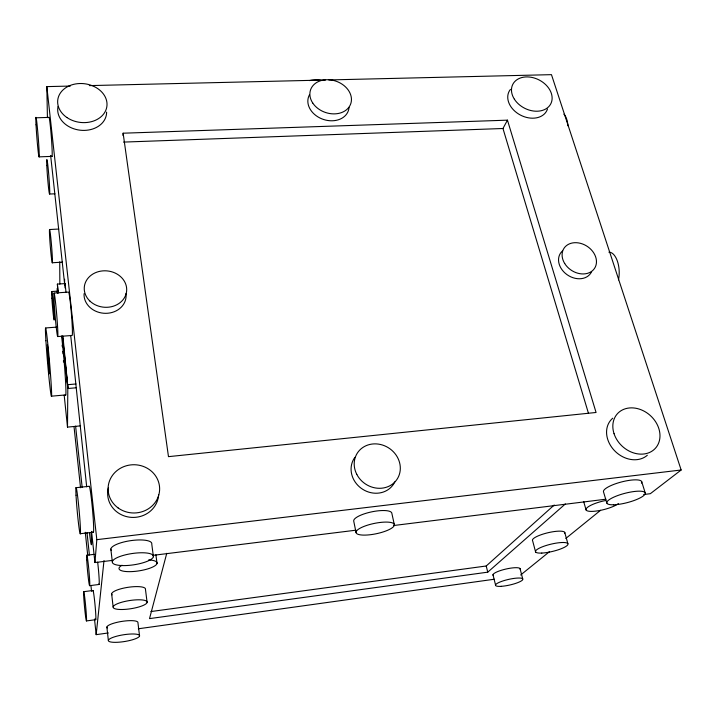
<?xml version="1.0" encoding="UTF-8"?>
<svg xmlns="http://www.w3.org/2000/svg" width="717" height="717" viewBox="0 0 717 717"><rect width="100%" height="100%" fill="white"/><g stroke="black" fill="none" stroke-linecap="round" stroke-linejoin="round"><path stroke-width="1.08" d="M64.611 284.819L64.62 279.236M65.059 287.938L65.068 283.591L57.387 284.093L57.898 292.886M80.6 425.862L67.506 427.108L67.81 388.515L62.289 336.255M62.89 336.04L68.007 388.497L62.487 336.246M86.694 486.87L70.714 335.439M122.957 135.432L123.127 133.201L507.457 120.16L596.069 412.472L168.477 456.648L123.127 133.201M112.703 560.353L94.931 562.558L96.822 539.659L46.82 86.614L70.32 86.058M108.366 632.95L96.168 634.653L104.001 560.577M166.756 553.318L149.521 618.619L487.748 572.166L565.372 503.934M588.415 413.162L502.967 128.504L507.457 120.16M150.893 611.556L486.225 565.991L554.241 505.001M520.659 574.989L549.321 551.794M565.821 538.44L600.55 510.316M328.798 79.937L551.472 74.658L681.15 469.993L650.337 493.69L643.669 494.524M138.309 628.782L494.291 579.237M86.425 620.94A14.69 0.592 84.7 0 0 84.938 599.269A14.69 0.592 84.7 0 0 83.862 598.74A14.69 0.592 84.7 0 0 86.425 620.94L95.702 619.685M89.616 585.681L99.036 584.472M83.71 591.686L92.959 590.485M152.694 555.388L355.973 530.186M393.741 525.507L605.901 499.202M86.766 555.236L94.061 554.349M96.822 539.659L681.15 469.993M80.286 533.717L93.407 532.175M76.002 487.712L89.051 486.305A23.096 1.219 84.8 0 1 92.601 510.629A23.096 1.219 84.8 0 1 93.04 531.691M51.534 396.169L65.749 394.915M67.81 388.515L75.921 387.807M68.043 384.662L76.002 383.98M57.692 336.56A21.833 0.834 85.2 0 0 55.702 304.017A21.833 0.834 85.2 0 0 54.241 303.838A21.833 0.834 85.2 0 0 57.692 336.56L72.121 335.466A21.761 1.084 85.3 0 0 71.395 313.472A21.761 1.084 85.3 0 0 68.5 292.097L54.035 293.065M45.691 327.947L56.652 327.131M51.767 291.532L57.978 291.12M57.279 292.841L57.423 288.44M52.296 262.754L62.478 262.135M49.563 229.53L58.758 229.046M49.625 194.047L54.931 193.805M39.148 156.862L52.027 156.369M123.584 142.091L502.967 128.504M35.922 117.803L48.846 117.409A19.664 0.869 85.6 0 1 51.355 137.225A19.664 0.869 85.6 0 1 51.785 156.189M89.347 85.61L325.446 80.017M641.724 481.716L645.219 492.938M606.869 503.164L603.544 491.987A19.771 4.947 -14.7 0 1 623.414 481.483A19.771 4.947 -14.7 0 1 641.437 483.115M583.638 501.47L586.103 509.993M564.709 532.346L567.864 543.638M535.626 552.054L532.623 540.788A16.652 3.845 -13.5 0 1 548.388 532.641A16.652 3.845 -13.5 0 1 564.727 533.376M520.022 568.509L522.684 578.771M492.982 574.693L495.537 584.964M486.225 565.991L487.748 572.166M394.377 524.88A19.556 5.252 -11.8 0 0 365.5 525.848A19.556 5.252 -11.8 0 0 365.733 535.088A19.556 5.252 -11.8 0 0 394.377 524.88L391.876 513.444A19.476 5.413 -11.8 0 0 372.329 511.723A19.476 5.413 -11.8 0 0 353.705 521.017L356.044 532.489M62.11 345.092L62.334 346.777M155.894 554.752L157.032 563.463M153.402 556.706A20.793 5.7 -8.5 0 0 123.799 555.263A20.793 5.7 -8.5 0 0 121.415 565.543A20.793 5.7 -8.5 0 0 153.402 556.706L151.771 544.095A20.694 5.87 -8.4 0 0 129.669 540.806A20.694 5.87 -8.4 0 0 111.359 550.548M147.11 602.432A17.199 4.132 -8.8 0 0 122.562 602.011A17.199 4.132 -8.8 0 0 120.734 609.504A17.199 4.132 -8.8 0 0 147.11 602.432L145.47 589.401A17.118 4.284 -8.7 0 0 127.169 587.447A17.118 4.284 -8.7 0 0 112.067 594.895M139.555 636.015A15.801 3.415 -9 0 0 116.925 636.14A15.801 3.415 -9 0 0 115.401 642.342A15.801 3.415 -9 0 0 139.555 636.015L137.951 622.813A15.729 3.549 -8.9 0 0 121.065 621.531A15.729 3.549 -8.9 0 0 107.281 627.975M110.848 549.07L112.318 561.814M111.646 593.828L113.134 606.976M106.878 627.097L108.348 640.406M65.068 283.591L66.027 292.419M50.638 155.437L64.691 284.595M91.543 531.387L94.931 562.558M75.599 426.122L82.15 487.228M87.026 532.776L89.41 554.994M74.012 426.552L80.528 487.757M85.269 532.274L87.752 555.639M90.951 585.681L91.552 591.247M94.51 619.067L96.168 634.653M57.387 284.093L58.328 292.939M57.235 288.449L57.71 292.894M64.18 395.166L67.506 427.108M62.809 351.33L63.033 353.902M63.472 360.651L63.499 362.067M46.82 86.614L47.421 117.633M59.735 261.813L59.852 284.102M92.825 590.996A14.663 0.699 84.6 0 1 95.056 605.211A14.663 0.699 84.6 0 1 95.469 619.112M97.655 562.173A15.263 0.816 84.6 0 1 99.125 578.7A15.263 0.816 84.6 0 1 98.776 583.988M493.188 575.437A13.973 2.976 -12.9 0 1 505.915 569.047A13.973 2.976 -12.9 0 1 520.157 569.271M148.625 559.941A19.242 5.171 -8.7 0 1 153.931 566.412A19.242 5.171 -8.7 0 1 127.671 571.628A19.242 5.171 -8.7 0 1 122.007 565.229M618.395 503.576A17.495 4.23 -14.3 0 1 597.297 510.907A17.495 4.23 -14.3 0 1 586.506 508.317A17.495 4.23 -14.3 0 1 605.632 500.502M91.077 532.579A16.769 0.842 84.7 0 1 91.391 544.741A16.769 0.842 84.7 0 1 89.508 533.143M563.867 114.173A15.693 7.027 -89.3 0 1 567.954 125.807M61.537 335.986A34.317 1.389 85.1 0 1 65.22 375.798A34.317 1.389 85.1 0 1 65.372 394.78M125.959 293.585A21.053 18.104 5.4 0 1 105.731 313.329A21.053 18.104 5.4 0 1 84.077 293.683M394.816 481.887A23.527 21.268 34.7 0 1 362.981 489.478A23.527 21.268 34.7 0 1 354.897 457.338M647.334 455.241A25.382 20.65 42.5 0 1 614.227 450.357A25.382 20.65 42.5 0 1 612.748 418.199M591.597 271.68A18.14 14.304 33.3 0 1 566.986 274.638A18.14 14.304 33.3 0 1 562.549 250.869M547.474 109.029A21.169 15.819 27.1 0 1 520.327 115.016A21.169 15.819 27.1 0 1 510.45 89.374M349.045 107.398A21.08 16.437 19.3 0 1 323.743 119.542A21.08 16.437 19.3 0 1 309.484 94.778M106.618 112.112A24.539 19.341 7.6 0 1 80.08 130.189A24.539 19.341 7.6 0 1 58.05 106.43M158.627 494.658A25.507 23.921 0 0 1 129.463 517.172A25.507 23.921 0 0 1 108.375 487.784M608.903 252.187A19.009 9.366 87.1 0 1 618.475 279.89M309.484 80.591A19.431 11.839 -13.5 0 1 321.234 80.286M49.114 363.232L49.043 364.191L48.765 362.524L49.052 373.907L47.421 344.617L49.114 363.232M541.81 553.076A16.724 3.71 -13.5 0 0 567.864 544.633A16.724 3.71 -13.5 0 0 545.476 545.709A16.724 3.71 -13.5 0 0 541.81 553.076M501.255 586.327A14.026 2.868 -12.8 0 0 522.818 579.515A14.026 2.868 -12.8 0 0 503.495 580.77A14.026 2.868 -12.8 0 0 501.255 586.327M46.793 165.439A17.325 0.699 85.5 0 0 49.419 193.76A17.325 0.699 85.5 0 0 48.442 171.246A17.325 0.699 85.5 0 0 46.793 165.439M49.527 234.522A16.67 0.645 85.3 0 0 52.081 262.234A16.67 0.645 85.3 0 0 51.194 241.665A16.67 0.645 85.3 0 0 49.527 234.522M51.875 298.218A14.313 0.52 85.2 0 0 54.116 320.06A14.313 0.52 85.2 0 0 52.852 299.123A14.313 0.52 85.2 0 0 51.875 298.218M86.712 559.771A15.29 0.699 84.7 0 0 89.392 585.189A15.29 0.699 84.7 0 0 88.505 566.412A15.29 0.699 84.7 0 0 86.712 559.771M36.029 124.803A19.718 0.672 85.5 0 0 38.951 156.682A19.718 0.672 85.5 0 0 37.634 130.413A19.718 0.672 85.5 0 0 36.029 124.803M76.029 495.205A23.159 0.977 84.8 0 0 79.981 533.233A23.159 0.977 84.8 0 0 78.458 503.621A23.159 0.977 84.8 0 0 76.029 495.205M613.411 504.804A19.852 4.804 -14.6 0 0 644.924 494.3A19.852 4.804 -14.6 0 0 619.721 494.847A19.852 4.804 -14.6 0 0 613.411 504.804M45.915 340.79A34.425 0.995 85.1 0 0 51.257 396.026A34.425 0.995 85.1 0 0 48.362 349.484A34.425 0.995 85.1 0 0 45.915 340.79M118.099 507.923A25.767 24.118 0.5 0 0 159.407 492.113A25.767 24.118 0.5 0 0 124.095 466.525A25.767 24.118 0.5 0 0 118.099 507.923M89.894 301.059A21.259 18.23 5.6 0 0 125.744 294.983A21.259 18.23 5.6 0 0 100.765 271.134A21.259 18.23 5.6 0 0 89.894 301.059M66.86 117.489A24.781 19.458 7.7 0 0 106.734 107.299A24.781 19.458 7.7 0 0 73.403 84.409A24.781 19.458 7.7 0 0 66.86 117.489M356.806 474.394A23.786 21.438 34.5 0 0 396.707 479.781A23.786 21.438 34.5 0 0 378.262 444.083A23.786 21.438 34.5 0 0 356.806 474.394M614.039 433.651A25.678 20.802 42.4 0 0 654.065 449.595A25.678 20.802 42.4 0 0 641.123 409.774A25.678 20.802 42.4 0 0 614.039 433.651M312.737 103.033A21.259 16.509 19.3 0 0 348.749 107.46A21.259 16.509 19.3 0 0 330.492 79.892A21.259 16.509 19.3 0 0 312.737 103.033M564.709 263.524A18.275 14.358 33.2 0 0 594.465 268.481A18.275 14.358 33.2 0 0 578.682 242.946A18.275 14.358 33.2 0 0 564.709 263.524M514.367 99.17A21.34 15.882 27.1 0 0 549.581 105.695A21.34 15.882 27.1 0 0 531.458 77.328A21.34 15.882 27.1 0 0 514.367 99.17"/></g></svg>
